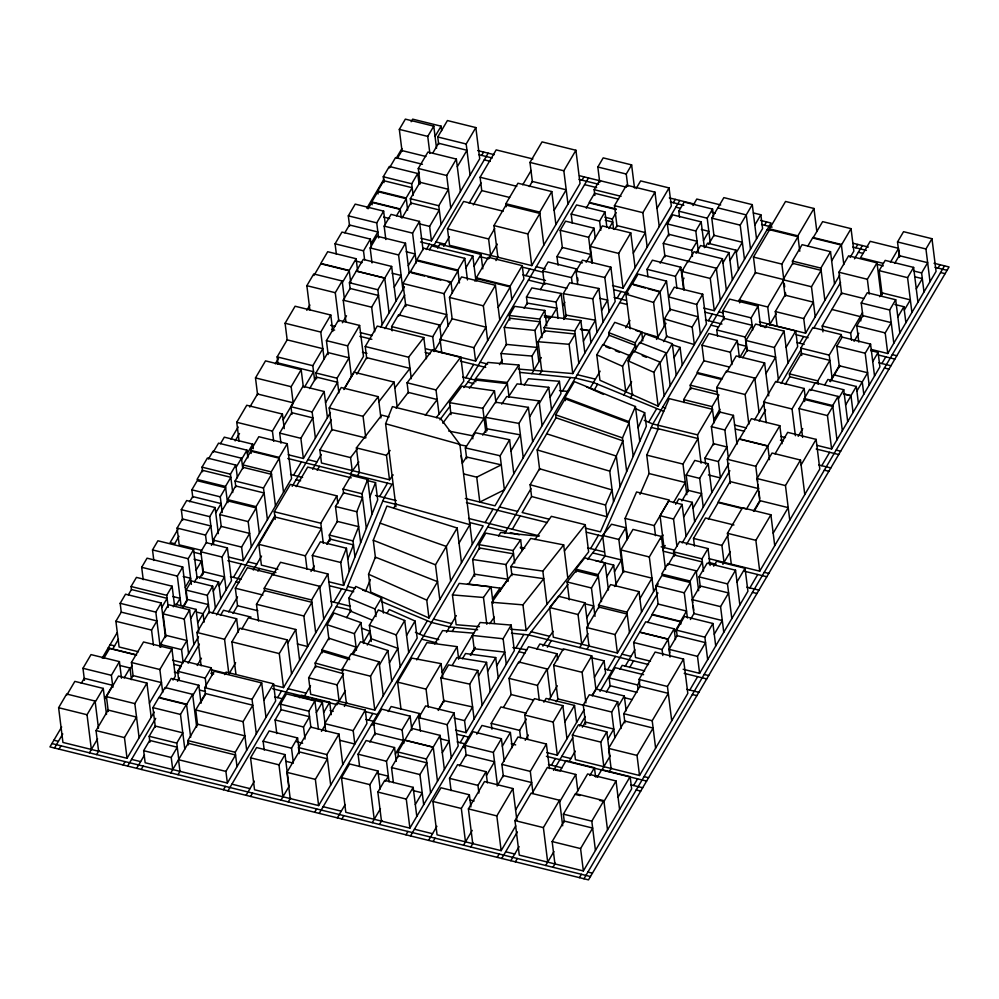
<?xml version="1.0" encoding="UTF-8"?>
<svg xmlns="http://www.w3.org/2000/svg" width="999" height="999" viewBox="0 0 999 999"><rect width="100%" height="100%" fill="white"/><g stroke="black" fill="none" stroke-linecap="round" stroke-linejoin="round"><path stroke-width="1.5" d="M395.941 506.755L385.602 423.751L392.42 406.63L440.621 418.544L459.89 444.393L472.327 544.305M366.333 528.371L362.025 493.756L367.694 479.483L351.124 475.387L343.069 489.073L343.631 493.593M360.651 542.632L356.805 511.75L362.487 497.49L343.531 492.807L335.489 506.493L337.412 521.928M328.646 581.743L343.606 585.426L340.759 562.499L346.441 548.239L320.379 541.808L312.337 555.481L314.235 570.766M369.867 496.853L375.537 482.579L367.02 480.482M354.97 556.905L352.984 540.921L358.666 526.66L337.35 521.391L329.295 535.077L330.02 540.884M347.789 559.14L353.471 544.88L329.782 539.023L326.86 544.005M343.606 585.426L377.697 499.837L375.537 482.579M375.537 558.391L373.276 540.259L386.913 506.056L457.167 527.996L461.488 562.724M393.906 508.304L395.604 504.033L469.88 524.662L459.041 543.094M368.556 574.25L375.374 557.142L437.587 581.693L426.748 600.112L428.971 617.994L370.791 592.145L368.556 574.25L426.748 600.112M365.484 591.483L370.404 579.507M633.216 456.393L628.895 421.628L635.451 406.543L574.388 381.618L564.959 397.639L565.334 400.661M626.673 471.478L622.489 437.899L629.033 422.814L565.097 398.813L555.681 414.847L556.056 417.894M613.561 501.673L609.752 471.153L616.308 456.056L546.615 433.791L556.043 417.769L622.852 440.834L616.296 455.919L620.117 486.575M638.099 427.797L644.655 412.699L634.715 408.291M531.58 496.503L607.005 516.77L605.544 505.032L612.1 489.947L539.535 468.743L530.119 484.765L531.58 496.503L522.152 512.524L549.25 519.218M649.038 473.501L646.753 455.132L658.229 428.721L698.026 438.549L683.004 464.085L686.812 494.692M627.622 538.573L625.112 518.394L636.575 491.97L669.28 500.049L654.258 525.586L655.506 535.676M639.997 494.405L649.05 473.551L685.289 482.505L673.438 502.659M587.549 559.44L595.142 549.7L603.009 536.326L652.822 423.976L771.041 223.014L760.551 220.429M309.865 309.89L306.855 285.689L313.748 273.963L342.17 280.981L344.43 299.151M154.196 712.1L127.035 758.278L62.937 742.444L58.616 707.717L66.658 694.03L95.092 701.048L98.476 728.234M121.291 612.325L120.167 603.309L125.524 594.193L161.201 602.996L165.497 637.549M143.232 579.695L141.683 567.307L147.053 558.179L182.717 566.995L186.963 601.073L183.591 606.805M287.138 339.66L285.09 323.251L295.105 306.231L330.781 315.035L332.817 331.443M349.613 226.273L348.314 215.846L355.207 204.121L383.628 211.126L385.302 224.538M402.023 151.061L399.325 129.383L405.357 119.131L433.778 126.149L436.538 148.314M66.796 695.079L74.838 681.393L103.259 688.411L106.506 714.447M84.465 680.331L82.967 668.294L91.009 654.607L119.43 661.625L121.491 678.184M128.384 594.755L131.456 589.535L131.069 586.513L136.438 577.397L172.115 586.201L174.55 605.769M153.834 560.489L152.522 549.912L157.892 540.796L193.556 549.6L197.165 578.608M313.948 275.524L320.841 263.798L349.263 270.816L342.37 282.542M202.597 471.74L202.023 467.157L207.392 458.042L235.814 465.059L237.4 477.759M257.592 394.805L255.494 377.909L265.509 360.876L301.174 369.692L303.284 386.588M208.441 459.016L213.049 451.198L241.471 458.216L242.769 468.643M336.376 254.221L335.077 243.806L341.97 232.08L370.392 239.098L371.341 246.678M213.174 452.272L218.544 443.156L246.965 450.174L247.914 457.817M192.807 497.502L191.845 489.822L197.215 480.706L225.637 487.724L220.267 496.84L222.228 512.549M182.655 520.392L181.319 509.652L186.676 500.536L215.097 507.554L218.344 533.616M138.424 651.76L119.106 646.99L115.896 621.266L121.266 612.137L156.93 620.941L151.561 630.069L153.446 645.204M220.467 443.681L224.3 437.162L252.722 444.18L253.284 448.688M344.842 232.792L349.45 224.975L377.872 231.993L370.966 243.719M411.163 121.728L412.674 119.156L441.096 126.174L441.645 130.632M81.281 683.291L84.216 678.309L112.637 685.326L104.583 699.013M189.623 501.785L192.695 496.565L221.116 503.583L215.747 512.712M239.111 441.233L236.751 422.29L246.765 405.257L282.43 414.073L284.253 428.633M278.059 364.26L277.148 356.893L287.163 339.86L322.827 348.676L312.812 365.696L314.66 380.482M384.003 182.58L383.279 176.748L389.31 166.483L417.732 173.501L419.006 183.704M201.636 550.374L179.196 544.83L177.11 528.071L182.467 518.956L210.889 525.973L205.532 535.089L206.481 542.707M389.485 167.882L395.517 157.617L422.452 164.273M61.676 726.972L49.95 746.902L588.486 879.869L949.05 266.97L934.028 263.261M102.173 658.129L117.058 632.829M177.922 529.358L170.142 542.594L174.663 543.718M231.019 439.098L238.137 427.01M249.787 407.093L257.904 393.406M275.299 363.836L278.459 358.454M306.793 310.289L309.915 304.995M366.858 208.204L383.991 179.083M396.453 157.892L401.898 148.626M378.109 193.968L377.734 190.971L383.766 180.707L412.187 187.725L406.156 197.989L407.654 210.077M372.14 204.783L371.778 201.935L377.822 191.671L406.243 198.689L400.199 208.953L401.273 217.495M397.427 158.267L401.96 150.574L425.886 156.481M103.871 658.229L109.728 648.276L136.651 654.932M368.069 208.803L371.84 202.385L400.262 209.403L396.491 215.821M54.483 748.014L62.775 733.915M112.6 649.213L118.469 639.248M174.276 544.368L179.033 536.301M235.165 440.884L239.498 433.504M59.003 749.138L60.976 745.791M91.359 749.462L87.038 714.735L95.092 701.048M338.848 321.441L335.277 292.707L342.17 280.981M378.609 237.912L376.735 222.864L383.628 211.126M429.857 153.434L427.747 136.401L433.778 126.149M95.217 702.097L103.259 688.411M349.225 270.454L356.119 258.729L327.697 251.711L320.804 263.436L349.225 270.454L350.774 282.904M112.887 687.349L111.389 675.312L119.43 661.625M232.742 492.544L230.444 474.175L235.814 465.059M236.101 467.332L241.471 458.216M364.61 259.752L363.499 250.824L370.392 239.098M225.474 486.438L230.844 477.31L202.422 470.292L197.053 479.42L225.474 486.438L227.372 501.66M241.596 459.29L246.965 450.174M212.987 542.732L209.74 516.67L215.097 507.554M247.352 453.296L252.722 444.18M435.064 136.438L441.096 126.174M251.149 453.434L250.761 450.399L258.816 436.713L287.237 443.731L291.571 478.571L243.281 560.664L228.321 556.967M350.174 288.786L349.413 282.729L356.318 271.004L384.74 278.022L389.073 312.837M160.14 646.678L155.832 612.112L161.201 602.996M108.279 711.438L106.431 696.603L118.506 676.073L146.928 683.091L151.174 717.232M324.113 358.991L320.766 332.068L330.781 315.035M372.028 262.912L370.154 247.939L377.06 236.214L405.482 243.232L409.215 273.177M181.044 605.744L177.36 576.111L182.717 566.995M243.207 467.957L242.819 464.86L250.861 451.186L279.283 458.204L271.241 471.878L275.474 505.931M191.396 584.39L188.187 558.716L193.556 549.6M168.244 607.367L166.746 595.317L172.115 586.201M385.826 239.535L384.165 226.124L391.059 214.398L419.48 221.416L423.014 249.738M420.204 183.953L418.281 168.481L427.934 152.06L456.356 159.078L460.414 191.583M235.826 487.025L235.077 481.006L243.119 467.32L271.541 474.338L263.499 488.024L267.432 519.617M438.686 144.393L437.762 136.975L447.415 120.554L475.836 127.572L479.72 158.741L431.431 240.834L420.966 238.249M293.269 403.608L291.159 386.713L301.174 369.692M161.751 607.467L167.12 598.351L131.456 589.535M345.904 321.628L343.231 300.187L350.125 288.461L378.546 295.479L371.653 307.205L374.7 331.705M413.149 195.417L411.7 183.766L417.732 173.501M417.907 174.9L419.418 172.328M133.142 676.098L131.443 662.499L143.519 641.97L171.94 648.988L175.325 676.186L173.064 680.032M228.009 502.584L227.647 499.625L235.689 485.951L264.111 492.969L256.069 506.643L259.378 533.304M221.241 526.523L219.755 514.585L227.797 500.899L256.219 507.917L248.177 521.603L251.336 546.977M124.126 677.946L129.982 667.994L119.505 665.409M432.604 153.346L438.549 143.244L466.97 150.262L457.305 166.671M130.107 668.98L132.293 665.247M165.884 636.413L163.074 613.836L168.431 604.707L189.61 609.939L193.918 644.567M203.459 572.677L200.849 551.785L206.219 542.669L227.397 547.902L231.481 580.719L212.325 613.299M98.614 751.26L96.041 730.581L108.104 710.064L136.526 717.082L124.463 737.599L127.035 758.278M273.689 441.296L272.415 431.093L282.43 414.073M328.159 354.558L326.423 340.634L338.449 320.204L359.615 325.437L363.474 356.356L343.943 389.56M411.064 204.458L410.339 198.714L420.005 182.293L448.426 189.31L438.761 205.732L441.096 224.413M283.154 419.83L293.169 402.797L257.492 393.993M173.339 606.768L174.875 604.158L196.041 609.39L198.764 631.231M291.92 414.41L290.971 406.718L302.984 386.288L324.163 391.521L327.422 417.644M401.96 218.107L410.876 202.947L439.298 209.965L429.632 226.386L431.431 240.834M130.807 679.445L133.079 675.599L161.501 682.617L149.425 703.134M185.265 587.387L190.622 578.271L183.192 576.435M213.736 544.605L213.174 540.084L221.229 526.398L249.65 533.416L241.596 547.102L243.281 560.664M196.116 570.179L201.486 561.051L194.056 559.215M176.286 604.845L180.12 598.326L172.69 596.49M89.398 752.809L97.59 738.873M211.451 545.342L214.348 540.397M304.32 387.45L313.574 371.728L277.897 362.924M342.382 322.764L346.503 315.759M187.387 600.299L186.114 590.084L191.483 580.956L212.662 586.188L215.384 608.091M280.944 443.181L279.695 433.091L291.708 412.662L312.887 417.882L300.861 438.311L303.384 458.504L288.249 454.77M316.621 378.833L315.896 372.989L327.909 352.56L349.088 357.779L337.063 378.221L338.886 392.832M194.405 582.005L197.465 576.798L218.644 582.017L220.754 598.963M309.64 388.561L316.408 377.073L337.575 382.292L325.562 402.722M160.739 647.34L160.377 644.417L165.747 635.289L186.913 640.521L181.556 649.637L183.192 662.812L172.602 660.202M199.5 578.196L203.334 571.678L224.5 576.898L219.143 586.026M182.68 607.18L187.275 599.363L208.454 604.595L197.715 622.802M96.641 754.595L99.013 750.561M159.927 647.027L161.676 644.068M201.86 575.736L203.446 573.051M283.529 492.257L279.183 457.417L287.237 443.731M382.167 324.575L377.834 289.747L384.74 278.022M188.561 653.696L184.241 619.055L189.61 609.939M391.645 266.433L384.752 278.159L356.331 271.141L363.224 259.415L391.645 266.433L395.966 301.111M402.872 289.385L398.576 254.957L405.482 243.232M139.111 737.749L134.853 703.621L146.928 683.091M226.124 589.847L222.028 557.017L227.397 547.902M416.296 262.949L412.587 233.142L419.48 221.416M450.749 207.992L446.703 175.499L456.356 159.078M470.067 175.162L466.183 143.993L475.836 127.572M351.448 376.785L347.602 345.866L359.615 325.437M162.725 692.482L159.865 669.517L171.94 648.988M190.684 618.518L196.041 609.39M315.397 438.074L312.138 411.95L324.163 391.521M209.503 612.999L207.293 595.304L212.662 586.188M213.274 591.146L218.644 582.017M394.23 287.188L401.136 275.462L392.157 273.251M408.279 265.697L415.172 253.971L406.206 251.76M201.124 665.771L196.978 632.467L209.041 611.95L236.626 618.756L238.324 632.379M366.745 358.604L365.247 346.516L377.26 326.086L423.801 337.575L426.436 358.728M155.345 727.185L152.909 707.629L158.953 697.364L186.538 704.17L190.659 737.287M332.018 430.519L329.208 407.967L341.221 387.537L378.259 396.678L380.906 417.982M159.003 697.789L165.035 687.524L192.62 694.342L196.691 727.035M405.844 306.556L402.972 283.504L409.877 271.778L450.986 281.918L452.385 293.169M409.965 272.49L416.87 260.764L457.967 270.916L451.073 282.642L448.139 281.918M165.185 688.711L171.229 678.446L198.813 685.264L201.049 703.259M178.759 680.257L177.647 671.278L183.679 661.026L211.264 667.832L212.2 675.312M344.106 388.761L353.871 372.165L394.081 382.093L397.202 407.192M123.102 764.959L125.062 761.613M177.298 672.839L181.231 666.158L173.664 664.285M183.953 661.513L198.526 636.75M233.454 577.385L241.321 563.998M293.544 475.224L301.411 461.85M303.384 458.504L330.419 412.537M380.644 327.173L404.408 286.788M426.323 249.525L429.47 244.181M481.693 155.407L483.653 152.06M275.212 519.393L274.263 511.738L290.359 484.378L336.888 495.866L337.849 503.521M429.433 249.812L431.73 245.904L472.839 256.044L475.886 280.557M356.868 374.238L366.633 357.642L410.002 368.356L394.817 387.999M127.635 766.083L155.707 718.343M177.522 681.281L179.445 677.996M188.124 663.236L199.4 644.068M216.546 614.947L275.125 515.359M292.207 486.313L331.231 419.98M384.965 328.659L404.745 295.03M433.991 245.292L488.186 153.172M277.922 569.205L261.401 565.134L258.816 544.343L274.912 516.982L321.453 528.471L305.357 555.831L307.018 569.193M233.004 613.411L237.525 605.719L235.352 588.224L247.427 567.707L273.551 574.15M532.43 182.068L529.982 162.425L542.045 141.895L575.911 150.262L580.044 183.516L531.755 265.609L449.55 245.304L447.502 228.808L463.598 201.448L503.234 211.226M149.9 742.182L149.176 736.288L155.207 726.023L182.792 732.841L176.761 743.106L178.771 759.302M220.442 615.396L223.464 610.264L251.049 617.082M296.204 486.625L307.704 467.082L351.236 477.834M437.587 248.152L439.885 244.243L480.994 254.395L482.792 268.831M392.157 330.844L391.62 326.586L398.526 314.86L439.622 325L441.221 337.774M473.314 204.907L481.743 190.584L480.082 177.26L496.178 149.9L532.879 158.953M393.169 474.9L389.498 479.77L321.491 462.987L319.88 450.025L331.905 429.595L365.771 437.962M398.688 316.196L405.594 304.47L446.69 314.623L439.797 326.348M224.65 674.625L226.136 672.102L273.514 683.803L275.649 700.961L227.36 783.041L145.155 762.749L143.644 750.686L149.688 740.421L177.273 747.227L171.229 757.492L172.74 769.555M136.688 768.318L144.518 755.007M197.19 665.471L201.448 658.216M228.709 611.888L237.537 596.878M253.334 570.029L261.551 556.068M312.637 469.218L321.328 454.458M443.706 246.416L449.388 236.775M469.168 203.147L481.031 182.967M141.221 769.43L143.182 766.096M257.867 571.153L259.44 568.481M317.17 470.342L319.53 466.321M235.627 662.649L228.896 674.1L224.563 639.285L236.626 618.756M184.815 749.038L180.494 714.435L186.538 704.17M192.62 694.342L186.588 704.595L160.452 698.151M192.77 695.516L198.813 685.264M206.343 687.062L205.232 678.096L211.264 667.832M205.419 693.631L204.67 687.637L214.323 671.228L261.701 682.916L265.996 717.369M235.951 674.337L231.905 641.882L239.96 628.196L287.325 639.897L291.571 673.9M264.61 591.258L264.236 588.274L272.29 574.587L319.668 586.288L323.763 619.18M273.189 574.725L280.507 562.287L327.884 573.975L331.805 605.494L283.516 687.587L273.152 685.027M241.833 628.995L248.414 617.807L295.791 629.507L299.613 660.214M258.579 621.091L256.481 604.295L264.535 590.609L311.913 602.31L303.858 615.996L307.667 646.54L297.302 643.98M197.615 724.987L195.742 709.939L205.394 693.531L252.772 705.219L243.119 721.64L246.678 750.212M200.911 702.16L205.444 694.455M448.114 326.036L444.08 293.644L450.986 281.918M457.867 270.067L464.76 258.341L423.663 248.202L416.758 259.927L457.867 270.067L459.465 282.954M188.386 744.892L187.849 740.584L197.515 724.163L244.892 735.863L235.227 752.284L237.013 766.633M465.934 267.782L472.839 256.044M452.122 318.594L449.488 297.452L461.563 276.935L495.417 285.289L499.75 320.03M170.767 772.901L188.586 742.619M506.243 206.743L505.869 203.746L517.944 183.229L551.798 191.583L555.906 224.563M497.902 257.243L493.956 225.587L506.031 205.057L539.885 213.424L527.822 233.941L531.755 265.609M323.301 543.319L320.791 523.226L336.888 495.866M350.224 473.901L358.841 461.963M490.659 255.457L488.598 238.961L494.73 228.534M474.088 266.121L480.994 254.395M434.49 350.924L432.729 336.738L439.622 325M522.727 184.803L531.156 170.467M178.022 774.687L180.394 770.654M357.467 475.699L359.44 472.352L356.393 447.902L381.705 415.147L389.086 416.97M529.333 186.576L532.342 181.443L566.208 189.81L554.133 210.327M441.745 352.709L440.072 339.31L452.147 318.793L486.001 327.148L473.926 347.677L475.599 361.064L425.686 348.738M476.673 280.769L476.298 277.797L488.374 257.28L522.227 265.634L523.888 278.983L475.599 361.064M474.887 281.156L476.398 278.584L510.252 286.95L498.176 307.467M434.115 351.573L441.396 339.185M497.327 244.118L488.686 258.803L480.469 256.768M311.014 571.416L314.173 566.033M327.11 544.055L330.532 538.224M495.941 260.589L498.314 256.556M487.674 340.547L483.341 305.819L495.417 285.289M256.331 733.79L252.048 699.337L261.701 682.916M283.516 687.587L279.283 653.583L287.325 639.897M567.981 204.033L563.836 170.779L575.911 150.262M315.709 632.854L311.613 599.974L319.668 586.288M543.831 245.08L539.722 212.113L551.798 191.583M319.83 587.662L327.884 573.975M287.737 643.181L295.791 629.507M379.657 496.491L387.525 483.116M263.848 700.212L273.514 683.803M511.813 299.5L510.152 286.164L522.227 265.634M227.36 783.041L225.911 771.403L235.564 754.994L188.187 743.293M223.426 789.734L225.387 786.388M277.622 697.614L281.556 690.921M333.778 602.147L341.646 588.773M465.759 377.784L473.638 364.41M525.861 275.637L529.795 268.943M582.017 180.17L583.978 176.823M227.959 790.846L346.178 589.897L384.19 497.614L392.058 484.24L287.799 458.491M588.511 177.947L470.292 378.908L463.848 387.575M328.971 639.697L327.11 624.75L334.003 613.024L360.939 622.589L363.536 643.506M281.194 710.139L280.444 704.17L286.488 693.905L314.91 700.923L318.431 729.245M509.84 320.13L509.265 315.497L514.635 306.368L544.805 310.427L546.728 325.899M562.437 248.239L560.202 230.282L565.571 221.166L593.993 228.184L595.292 238.649M599.75 182.405L597.827 167.008L603.196 157.879L631.618 164.897L634.502 187.999M325.686 731.068L324.762 723.651L336.838 703.134L365.259 710.139L366.92 723.488L318.631 805.581L254.533 789.759L250.562 757.829L256.593 747.564L285.015 754.582L288.998 786.513M506.468 345.242L504.245 327.347L509.602 318.219L540.059 321.778L534.989 330.407L538.886 361.725M572.34 223.326L571.178 214.061L576.548 204.932L604.969 211.95L606.893 227.397M276.798 733.578L275.1 719.967L281.131 709.702L309.553 716.72L303.521 726.985L305.032 739.085M264.223 750.049L263.112 741.196L269.156 730.931L297.577 737.949L299.225 751.236M350.574 611.8L348.876 598.164L355.769 586.438L381.581 597.902L383.466 613.061M527.397 304.42L526.473 297.028L531.843 287.899L561.126 293.444L564.26 318.581M544.405 284.415L542.744 271.054L548.114 261.938L576.535 268.956L576.898 271.928M322.252 652.884L321.878 649.899L328.783 638.174L356.081 647.09L351.735 654.495M315.721 667.544L315.16 663.049L322.065 651.323L349.737 659.602M524.163 308.291L527.222 303.084L556.805 308.117L551.735 316.745L544.268 315.609M594.88 195.454L594.155 189.673L599.525 180.557L626.448 187.2M387 613.386L389.248 609.552L415.047 621.028L417.17 638.061L374.787 710.114L310.689 694.293L308.641 677.821L315.547 666.096L343.594 673.751M558.041 265.16L556.967 256.568L562.337 247.452L590.759 254.47L586.163 262.287M586.238 208.129L589.298 202.909L616.221 209.565M502.247 363.499L500.998 353.496L506.368 344.38L537.112 347.44L532.03 356.069L533.816 370.342L518.294 369.068M346.653 617.632L350.487 611.113L372.54 620.242M299.762 697.752L301.273 695.192L329.695 702.21L331.243 714.685M540.409 289.623L544.243 283.104L566.908 288.261M246.066 795.329L254.37 781.218M304.195 696.515L310.527 685.764M499.45 364.623L502.135 360.04M250.599 796.44L252.572 793.094M310.914 727.584L308.866 711.188L314.91 700.923M356.456 650.112L354.408 633.678L360.939 622.589M542.032 337.625L539.722 319.056L544.805 310.427M591.833 263.049L588.623 237.3L593.993 228.184M627.784 186.338L626.248 174.026L631.618 164.897M282.954 796.777L278.983 764.847L285.015 754.582M600.761 230.344L599.6 221.079L604.969 211.95M293.194 761.5L291.533 748.214L297.577 737.949M375.999 616.57L375.05 608.99L381.581 597.902M558.091 318.406L556.056 302.06L561.126 293.444M572.19 283.516L571.453 277.585L576.535 268.956M592.345 263.012L590.284 246.403L602.347 225.886L630.769 232.904L635.102 267.62M617.07 226.611L614.46 205.669L626.535 185.14L654.957 192.158L659.24 226.573M316.358 712.562L322.39 702.297L293.968 695.279M577.709 284.528L576.036 271.091L582.454 260.165L610.876 267.183L615.159 301.511L572.764 373.576L541.733 371.004L538.086 341.733L544.517 330.806L575.174 334.003L569.118 344.305L572.764 373.576M346.366 703.096L342.133 669.18L351.136 653.883L379.033 661.788L383.266 695.704M566.121 316.596L563.261 293.681L569.692 282.754L598.863 288.499L603.046 322.103M544.705 332.305L544.118 327.684L550.549 316.745L580.844 320.592L584.877 352.984M371.278 640.446L369.38 625.237L378.384 609.927L404.72 620.504L408.691 652.472M353.034 654.47L360.527 641.72L387.912 650.511L391.745 681.293M299.238 753.671L298.476 747.577L310.552 727.06L338.973 734.078L342.769 764.535M339.111 701.31L337.063 684.839L342.869 674.987M613.636 229.345L612.362 219.056L616.183 212.537M290.209 798.563L286.938 772.352L299.013 751.822L327.435 758.84L315.359 779.37L318.631 805.581M363.399 642.407L369.93 631.318L361.538 628.096M562.687 305.906L564.86 302.21M323.651 712.462L329.695 702.21M608.903 228.571L612.724 222.053L605.257 220.205M367.307 645.042L371.054 638.661L397.914 648.351L389.435 662.762M636.113 188.599L640.634 180.906L669.055 187.924L671.316 206.056L623.026 288.137L612.549 285.552M614.685 229.445L616.945 225.587L645.366 232.605L633.291 253.134M563.786 318.731L565.933 315.085L595.466 320.204L589.41 330.494L590.933 342.694M280.994 800.112L289.186 786.176M321.441 731.355L325.299 724.787M337.799 703.533L345.404 690.609M531.893 373.626L541.333 357.567M563.748 319.455L566.108 315.447M288.236 801.91L290.609 797.876M344.393 706.443L346.765 702.409M539.722 374.413L542.095 370.392M439.81 599.575L435.489 564.81L457.167 527.996M623.026 288.137L618.706 253.421L630.769 232.904M523.251 457.742L518.981 423.426L528.409 407.392L495.479 402.172L485.427 417.32L487.1 430.744M609.103 311.813L604.82 277.485L610.876 267.183M647.177 247.09L642.881 212.675L654.957 192.158M463.673 473.938L476.723 477.16L479.82 502.072L504.395 489.785L500.162 455.769L509.59 439.735L475.399 432.754L465.347 447.889L466.695 458.716M374.787 710.114L370.554 676.198L379.033 661.788M596.99 332.392L592.807 298.801L598.863 288.499M578.821 363.274L574.787 330.881L580.844 320.592M400.212 666.882L396.241 634.914L404.72 620.504M379.433 664.922L387.912 650.511M330.694 785.064L326.898 754.595L338.973 734.078M529.595 416.895L539.023 400.874L506.718 396.541L501.698 404.108M510.976 450.911L520.404 434.877L486.85 428.783L482.654 435.089M539.335 403.371L548.763 387.337L517.095 383.891L508.703 396.503M656.98 208.441L669.055 187.924M406.568 635.439L415.047 621.028M339.885 740.321L354.845 744.018L353.184 730.669L365.259 710.139M549.999 397.327L559.428 381.306L528.396 378.733L524.2 385.04M583.391 341.084L589.447 330.794L580.481 329.445M601.585 310.402L607.642 300.112L600.062 298.439M314.685 812.274L316.658 808.928M368.881 720.154L372.814 713.461M419.505 634.09L427.372 620.716M428.971 617.994L483.166 525.874L469.63 522.539M485.139 522.539L493.007 509.165M562.562 390.909L570.429 377.535M617.12 298.177L621.053 291.483M673.289 202.71L675.249 199.363M319.218 813.386L679.782 200.487M420.429 731.193L418.743 717.657L425.636 705.931L454.058 712.949L458.179 746.028L409.89 828.121L345.804 812.287L341.483 777.634L349.538 763.96L377.959 770.978L380.207 789.06M375.174 734.902L373.663 722.826L381.718 709.14L410.139 716.158L411.888 730.194M401.024 709.278L397.639 682.13L411.763 658.104L441.058 663.636L442.757 677.222M630.219 328.808L625.898 294.143L631.955 283.853L660.002 291.508L664.323 326.173M668.868 235.939L667.382 223.976L672.739 214.847L701.173 221.865L704.382 247.64M479.595 549.288L479.008 544.655L485.789 533.129L520.641 539.835L521.99 550.649M632.03 284.403L638.086 274.101L666.508 281.119L670.204 310.789M359.603 766.495L358.067 754.22L366.121 740.534L394.543 747.552L396.266 761.375M474.75 576.361L472.652 559.477L479.433 547.964L513.523 553.846L505.981 564.535L508.079 581.406M539.672 469.792L537.2 449.95L546.628 433.928M479.433 626.635L456.156 624.712L452.435 594.904L459.215 583.391L491.021 586.788L493.069 603.259M679.545 217.282L678.796 211.189L684.153 202.06L712.574 209.078L713.523 216.696M609.053 335.639L608.678 332.63L614.735 322.34L641.67 331.893L642.794 340.921M416.758 659.952L426.96 642.594L457.117 646.653L458.653 658.978M647.951 276.835L647.027 269.33L652.384 260.202L680.806 267.22L683.616 289.747M700.386 334.315L696.665 304.47L668.581 296.903L674.288 287.2L702.709 294.218L706.418 324.051L658.129 406.143L599.949 380.282L596.778 354.832L602.834 344.543L629.008 355.369L629.57 359.865M602.946 345.504L609.003 335.214L635.564 345.404L629.133 356.331M369.855 742.082L374.987 733.378L403.409 740.396L395.354 754.083M664.984 256.943L663.299 243.394L668.668 234.266L697.09 241.283L691.72 250.399L692.469 256.431M388.211 711.513L391.146 706.53L419.568 713.548L420.117 717.994M468.456 584.39L474.475 574.15L507.804 579.195L500.274 589.885M434.74 643.943L442.582 630.594L473.626 633.166L458.616 658.666M498.551 536.026L500.636 532.492L538.461 536.151M692.956 205.557L696.79 199.051L720.716 204.957M660.189 263.224L664.797 255.407L716.32 268.207L720.329 300.412M337.337 817.856L345.167 804.557M446.503 632.28L456.331 615.584M504.645 533.466L530.968 488.698M590.297 387.862L600.124 371.153M625.636 327.784L629.957 320.454M341.87 818.98L343.831 815.634M452.185 631.443L454.545 627.434M512.312 529.245L520.179 515.871M594.13 390.159L597.614 384.24M374.225 819.305L369.905 784.652L377.959 770.978M403.783 743.431L402.085 729.844L410.139 716.158M428.309 707.242L426.061 689.148L441.058 663.636M636.051 330.557L657.891 337.1L653.583 302.435L660.002 291.508M698.413 251.923L695.804 230.994L701.173 221.865M666.508 281.119L660.077 292.045L648.264 288.823M389.073 781.93L386.488 761.238L394.543 747.552M710.277 242.832L707.217 218.207L712.574 209.078M635.988 348.838L635.239 342.832L641.67 331.893M442.12 672.152L457.117 646.653M625.749 391.745L622.577 366.308L629.008 355.369M676.935 288.361L675.449 276.348L680.806 267.22M411.513 727.235L419.568 713.548M443.918 702.097L440.896 677.859L448.514 664.909L477.809 670.454L482.142 705.294M714.01 235.989L711.788 218.132L723.863 197.627L752.284 204.645L756.543 238.848M398.514 756.63L397.939 751.997L404.845 740.271L433.266 747.289L426.361 759.015L430.581 792.931M632.33 394.667L628.121 360.864L633.828 351.149L659.952 362.063L664.173 395.879M633.953 352.185L639.66 342.482L666.121 352.834L670.204 385.614M684.153 289.847L681.855 271.441L687.899 261.189M639.81 343.644L645.516 333.941L672.302 343.743L676.248 375.349M687.999 262.013L694.03 251.748L722.452 258.766L726.36 290.147M393.394 782.592L391.521 767.557L398.414 755.818L426.835 762.836L419.942 774.575L423.688 804.657M452.26 665.322L456.818 657.567L486.55 662.362L490.197 691.608M381.468 821.103L377.859 792.07L384.752 780.344L413.174 787.362L416.795 816.383M385.427 781.181L388.361 776.211L377.884 773.626M696.053 253.247L700.574 245.554L728.995 252.572L732.404 279.895M703.483 240.459L708.853 231.331L701.373 229.495M474.388 650.436L472.515 635.451L480.132 622.502L511.163 625.074L514.348 650.561L466.046 732.654L455.581 730.069M682.492 280.719L684.028 278.122M462.5 658.691L465.546 653.521L495.704 657.567L498.239 677.921M705.331 247.015L707.592 243.169L736.013 250.187L738.436 269.63M664.41 318.956L670.117 309.253L698.214 316.82L692.17 327.085L694.355 344.568L666.583 336.438L664.41 318.956L692.17 327.085M708.641 244.256L713.923 235.277L742.344 242.295L736.313 252.56M438.411 709.74L443.743 700.674L472.602 706.955L464.56 720.641L466.046 732.654M470.367 655.244L474.175 648.776L504.782 652.085L496.728 665.759M372.252 822.652L380.457 808.715M438.274 710.426L444.218 700.324M470.654 655.394L475.387 647.34M623.738 395.167L631.63 381.755M656.53 339.423L666.008 323.301M379.508 824.437L381.88 820.404M630.406 397.939L632.729 393.993M663.536 341.621L666.982 335.751M474.1 718.968L469.755 684.128L477.809 670.454M433.241 747.102L440.134 735.376L411.713 728.358L404.82 740.084L433.241 747.102L437.487 781.206M744.48 259.365L740.209 225.15L752.284 204.645M658.129 406.143L653.92 372.327L659.952 362.063M451.286 757.754L447.165 724.675L454.058 712.949M660.089 363.099L666.121 352.834M703.82 308.092L714.297 310.677L710.277 278.459L716.32 268.207M666.271 353.996L672.302 343.743M716.42 269.031L722.452 258.766M696.665 304.47L702.709 294.218M478.509 676.036L486.55 662.362M409.89 828.121L406.281 799.088L413.174 787.362M722.964 262.837L728.995 252.572M506.293 664.248L503.121 638.761L511.163 625.074M487.662 671.253L495.704 657.567M729.982 260.452L736.013 250.187M674.038 357.654L680.069 347.39L671.515 344.468M442.295 752.722L449.2 740.996L440.222 738.773M754.832 225.037L760.863 214.785L753.383 212.937M415.309 804.545L422.215 792.819L413.236 790.596M405.956 834.802L407.929 831.455M460.152 742.682L464.085 736.001M515.946 647.839L523.813 634.465M648.663 422.24L656.53 408.866M708.391 320.704L712.324 314.023M714.297 310.677L762.587 228.584L760.863 214.785M764.547 225.237L766.52 221.903M410.489 835.926L528.708 634.964L568.069 584.44M466.258 755.956L464.935 745.404L472.989 731.718L501.411 738.736L504.233 761.363M515.721 825.898L501.161 850.649L437.062 834.827L432.917 801.46L440.959 787.774L469.38 794.792L470.891 806.93M755.519 273.551L753.458 257.08L769.555 229.72L797.976 236.738L781.88 264.098L783.753 279.071M722.427 378.758L697.002 372.477L703.895 360.751L701.96 345.229L708.865 333.504L737.287 340.522L739.397 357.517M723.888 319.892L722.764 310.851L729.657 299.113L758.079 306.131L760.514 325.724M451.061 790.609L449.538 778.358L457.592 764.672L486.014 771.69L487.4 782.904M511.063 694.667L509.04 678.371L518.693 661.95L547.115 668.968L550.624 697.127M476.835 734.178L481.955 725.461L510.389 732.479L512.275 747.639M518.843 663.174L528.508 646.753L556.93 653.771L557.667 659.765M459.515 765.946L466.108 754.757L494.53 761.775L486.476 775.449M717.544 336.051L716.783 330.007L723.688 318.269L752.11 325.287L745.204 337.013L746.915 350.761M590.609 548.576L598.476 535.202M739.66 302.872L739.297 299.962L755.394 272.602L783.815 279.62L767.719 306.98L769.892 324.4M491.958 729.183L491.233 723.376L500.899 706.955L526.323 713.236M690.759 389.51L690.222 385.164L697.115 373.439L721.053 379.345M536.888 649.025L539.86 643.98L563.798 649.887M684.028 402.56L683.666 399.612L690.559 387.887L717.482 394.53M503.621 707.167L511.051 694.53L533.491 700.074M428.608 840.396L436.9 826.285M542.894 646.128L553.109 631.368M433.129 841.508L435.102 838.173M547.415 647.24L551.348 640.559M497.315 784.14L493.356 752.422L501.411 738.736M601.51 601.598L598.151 574.65L605.057 562.912L584.752 557.904L575.824 569.13L576.198 572.127M622.951 572.377L618.856 539.472L625.749 527.747L611.538 524.238L602.609 535.464L605.219 556.406M797.864 235.851L813.96 208.479L785.539 201.461L769.442 228.833L797.864 235.851L799.787 251.224M465.484 841.845L461.338 808.478L469.38 794.792M594.992 616.333L591.458 587.986L598.351 576.261L576.023 570.754L567.095 581.98L569.318 599.862M731.93 364.61L730.381 352.247L737.287 340.522M752.684 329.92L751.186 317.869L758.079 306.131M581.743 644.23L578.046 614.535L584.939 602.797L558.553 596.291L549.625 607.517L553.321 637.212L617.407 653.034L658.154 583.778M478.908 793.031L477.959 785.376L486.014 771.69M539.298 700.212L537.462 685.389L547.115 668.968M502.335 746.166L510.389 732.479M547.265 670.192L556.93 653.771M472.739 843.631L468.406 808.89L484.503 781.53L512.924 788.548L516.883 820.316M623.713 572.452L620.903 549.937L632.979 529.408L661.4 536.426L665.509 569.442M719.867 412.749L716.72 387.5L726.385 371.079L754.807 378.097L759.053 412.25M556.156 701.835L557.867 698.913L553.683 665.297L563.336 648.875L591.758 655.893L595.953 689.522M527.772 739.135L524.775 715.047L534.428 698.638L562.849 705.644L566.97 738.773M726.535 372.365L736.201 355.944L764.622 362.962L768.718 395.841M792.819 264.161L792.432 261.089L802.097 244.668L830.519 251.686L834.527 283.953M606.78 576.81L613.673 565.084L595.404 560.564M747.302 351.124L745.978 340.497L755.631 324.076L784.053 331.094L788.036 362.999M785.114 296.253L783.054 279.745L792.707 263.324L821.128 270.342L811.475 286.763L815.221 316.795M520.566 737.662L519.655 730.394L526.348 719.03M740.234 356.693L746.365 346.278L737.387 344.056M586.8 617.707L593.693 605.981L585.102 603.858M614.497 571.665L621.403 559.939L592.644 552.909M714.26 422.739L712.087 406.63L718.98 394.905M503.396 776.635L501.873 764.372L517.969 737.012L546.391 744.03L549.45 768.568M807.691 246.291L812.899 237.45L841.32 244.468L843.818 264.548M742.719 357.704L747.177 350.137L775.599 357.155L765.946 373.564M701.098 463.186L697.564 434.865L712.587 409.328L669.23 398.626L657.767 425.037L658.316 429.508M598.888 608.029L598.526 605.119L610.601 584.602L639.023 591.62L641.558 611.987M588.985 646.016L586.688 627.547L598.763 607.03L627.185 614.048L615.109 634.565L617.407 653.034M543.881 702.21L546.103 698.413L574.525 705.431L576.635 722.352M765.097 327.722L767.319 323.938L795.741 330.956L797.689 346.578L776.885 381.943M777.135 326.186L775.311 311.563L784.977 295.142L813.398 302.16L803.733 318.581L805.556 333.204L759.415 321.815M497.14 785.976L503.271 775.549L531.693 782.567L515.596 809.927M614.497 586.538L623.551 571.153L651.972 578.171L639.897 598.688M463.524 845.191L472.227 830.394M525.224 740.309L528.334 735.014M548.913 700.037L557.305 685.764M579.77 647.577L587.974 633.641M713.736 419.867L719.967 409.278M769.505 325.05L776.123 313.811M713.636 444.842L711.363 426.648L719.954 412.063L733.441 415.384L737.025 444.193M664.01 547.552L660.052 515.709L668.631 501.111L682.117 504.445L686.088 536.288M688.261 491.67L686.188 475.024L694.767 460.427L708.266 463.761L711.837 492.519M470.766 846.977L473.139 842.944M587.025 649.362L589.398 645.329M675.649 504.308L678.771 499.001L692.257 502.335L694.667 521.703M705.644 464.185L704.894 458.229L713.486 443.643L726.972 446.978L718.393 461.563L720.429 477.922L708.441 474.962M681.842 500.924L688.086 490.309L701.585 493.643L692.994 508.241M501.161 850.649L496.828 815.908L512.924 788.548M653.633 591.47L649.325 556.955L661.4 536.426M748.85 424.213L745.142 394.518L754.807 378.097M585.913 702.871L582.105 672.315L591.758 655.893M660.714 539.048L663.086 535.014M728.458 458.866L724.862 429.982L733.441 415.384M546.84 752.597L557.317 755.182L553.196 722.065L562.849 705.644M754.957 379.383L764.622 362.962M824.874 300.374L820.853 268.107L830.519 251.686M676.935 546.341L673.538 519.03L682.117 504.445M778.371 379.42L774.4 347.515L784.053 331.094M703.259 507.105L699.675 478.359L708.266 463.761M532.979 792.956L530.294 771.39L546.391 744.03M831.655 260.876L841.32 244.468M851.048 228.659L841.395 245.067L812.974 238.049L822.627 221.641L851.048 228.659L853.845 251.124L850.137 257.43M662.699 549.787L665.209 545.529M629.482 632.517L626.947 612.137L639.023 591.62M683.678 516.933L692.257 502.335M564.872 721.852L574.525 705.431M786.088 347.365L795.741 330.956M594.43 677.285L604.083 660.863L590.621 657.542M597.19 777.322L601.71 769.63L630.132 776.648L631.655 788.86L583.366 870.953L519.28 855.119L514.972 820.591L531.068 793.231L559.49 800.249L562.674 825.786M730.356 483.479L727.347 459.29L739.36 438.861L767.781 445.879L769.505 459.64M585.664 724.3L583.254 705.007L589.298 694.755L617.719 701.773L621.041 728.483M674.138 556.443L673.563 551.823L679.595 541.558L708.016 548.576L710.127 565.509M532.03 793.506L547.365 767.444L575.786 774.462L577.834 790.933M841.695 294.48L838.935 272.252L848.588 255.831L877.01 262.849L881.068 295.442M766.221 422.752L763.636 401.973L775.711 381.456L804.133 388.474L805.231 397.377M658.141 604.195L655.856 585.789L661.887 575.524L690.309 582.542L684.278 592.807L687.412 617.969M667.919 565.222L673.95 554.957L702.372 561.975L696.34 572.24M592.12 695.391L595.891 688.973L624.313 695.991L626.161 710.813M497.227 857.342L499.188 853.995M551.411 765.222L555.344 758.528M557.317 755.182L584.065 709.727M592.232 695.828L605.606 673.101L604.083 660.863M607.579 669.755L615.446 656.38M682.192 542.932L729.008 463.324M754.595 419.83L764.997 402.147M799.662 343.244L803.596 336.551M805.556 333.204L839.734 275.112M855.818 247.777L857.779 244.43M639.959 686.9L639.023 679.445L655.119 652.072L683.541 659.09L687.811 693.393L639.522 775.486L575.436 759.665L572.377 735.089L578.409 724.824L606.83 731.842L609.889 756.418M801.722 355.432L800.811 348.102L812.886 327.572L841.308 334.59L841.67 337.525M501.748 858.453L517.37 831.905M553.571 770.366L572.752 737.774M579.657 726.023L585.214 716.583M600.012 691.433L657.954 592.931M686.388 544.592L729.869 470.691M759.078 421.029L765.609 409.927M781.193 383.454L801.81 348.389M813.661 328.259L840.559 282.517M854.482 258.853L862.312 245.554M610.214 686.575L609.14 677.934L615.172 667.669L643.593 674.687M789.772 376.91L789.397 373.876L801.46 353.359L829.882 360.377L817.819 380.894L818.193 383.928M582.355 727.172L585.377 722.04L613.798 729.058L607.767 739.322M694.467 546.116L693.506 538.411L705.531 517.981L733.953 524.999M785.214 384.428L789.747 376.735L818.169 383.753M650.486 661.201L635.526 657.504L633.653 642.494L645.704 621.79L674.125 628.808L675.461 639.535M559.902 771.128L566.033 760.701L594.455 767.719L595.604 776.972M606.343 692.132L610.114 685.726L637.037 692.369M619.942 669.193L622.202 665.346L644.642 670.891M647.627 622.502L652.147 614.81L680.569 621.828L674.537 632.08M708.416 519.193L718.181 502.597L742.107 508.503M822.951 331.843L822.227 326.011L841.52 293.019L863.96 298.564M510.814 860.688L519.105 846.59M575.274 751.123L568.943 761.887L546.403 756.318M625.099 666.42L634.889 649.775M515.347 861.812L517.307 858.466M629.632 667.544L633.566 660.851M547.702 862.137L543.394 827.609L559.49 800.249M757.654 481.431L755.768 466.308L779.832 425.711L751.41 418.693L739.397 439.123L767.819 446.141M614.86 737.612L611.675 712.025L617.719 701.773M703.521 571.191L701.985 558.841L708.016 548.576M559.69 801.822L575.786 774.462M869.205 294.081L867.357 279.27L877.01 262.849M690.122 581.056L696.166 570.804L667.744 563.786L661.7 574.038L690.122 581.056L692.794 602.497M795.379 435.714L792.057 408.991L804.133 388.474M618.269 706.256L624.313 695.991M603.858 766.683L600.799 742.107L606.83 731.842M832.155 378.596L829.232 355.12L841.308 334.59M700.386 587.449L699.063 576.885L707.117 563.199L735.539 570.217L739.859 604.932M882.167 294.855L879.157 270.642L885.189 260.389L913.61 267.407L917.944 302.197M759.839 501.086L757.042 478.558L772.065 453.022L800.486 460.039L804.782 494.567M804.645 401.511L804.282 398.526L809.64 389.398L838.061 396.416L842.344 430.731M802.622 437.4L799.025 408.566L804.395 399.45L832.816 406.456L827.447 415.584L831.605 448.976L816.645 445.279M862.936 316.596L861.238 302.997L867.282 292.732L895.703 299.75L899.837 332.979M899.375 256.818L897.527 241.958L903.558 231.693L931.98 238.711L936.063 271.416L887.761 353.509L871.315 349.45M810.713 390.534L815.309 382.717L843.73 389.735L847.701 421.603M839.422 367.482L836.775 346.228L842.145 337.113L870.566 344.131L874.537 375.999M638.099 689.273L637.562 684.952L639.822 681.093M731.293 564.16L727.447 533.304L742.469 507.767L770.891 514.785L774.737 545.641M775.037 453.871L787.687 432.367L816.108 439.385L819.804 469.031L759.715 571.178L709.078 558.678M564.335 821.852L563.374 814.148L575.449 793.631L603.871 800.649L607.517 829.907M724.038 562.375L721.927 545.429L727.946 535.214M624.924 722.839L623.788 713.698L639.884 686.338L668.306 693.356L652.21 720.716L655.619 748.126M669.805 652.759L668.094 639.073L674.125 628.808M662.824 655.519L662.075 649.512L668.119 639.248L639.697 632.23M890.434 262.238L898.613 248.351L870.191 241.333L860.526 257.742L882.966 263.286M693.843 613.211L692.145 599.625L700.199 585.951L728.621 592.969L720.566 606.643L723.763 632.292M589.847 775.536L594.455 767.719M680.506 621.328L686.55 611.076L658.129 604.058L652.085 614.31L680.506 621.328L680.856 624.088M862.512 312.675L860.276 316.458L860.838 320.891M851.548 340.322L850.649 333.029L860.301 316.621L831.855 309.44M713.698 566.196L716.62 561.226L745.042 568.244L747.914 591.246L699.612 673.338L683.166 669.268M677.197 636.151L676.448 630.144L684.49 616.47L712.911 623.488L715.721 645.966M554.944 863.935L552.16 841.57L564.235 821.053L592.657 828.071L580.581 848.588L583.366 870.953M858.79 342.07L856.78 325.886L862.811 315.622L891.233 322.64L885.201 332.904L887.761 353.509M611.101 768.468L608.603 748.401L624.7 721.028L653.121 728.046L637.025 755.406L639.522 775.486M894.704 263.361L899.237 255.669L927.659 262.687L921.615 272.939L923.988 291.945M670.042 657.055L669.08 649.338L677.135 635.651L705.556 642.669L697.502 656.355L699.612 673.338M824.849 384.677L827.909 379.47L856.33 386.488L858.441 403.371M879.657 296.703L881.917 292.857L910.339 299.875L904.307 310.14M753.458 511.363L759.777 500.611L788.199 507.629L773.176 533.166M830.019 381.431L839.21 365.734L867.631 372.752L856.905 391.059M545.729 865.484L553.933 851.548M601.885 770.017L610.089 756.081M690.434 619.517L694.13 613.224M722.864 564.373L730.369 551.623M754.095 511.301L760.102 501.086M798.201 436.313L802.734 428.621M830.369 381.63L839.872 365.497M854.083 341.321L858.84 333.254M880.918 295.716L882.579 292.894M552.971 867.269L555.357 863.236M609.14 771.815L611.513 767.781M731.817 618.606L727.484 583.903L735.539 570.217M789.759 520.104L785.464 485.576L800.486 460.039M911.912 312.462L907.579 277.66L913.61 267.407M671.715 720.766L667.444 686.463L683.541 659.09M836.975 439.847L832.704 405.544L838.061 396.416M893.805 343.244L889.659 310.015L895.703 299.75M930.019 281.681L925.948 248.976L931.98 238.711M838.373 398.851L843.73 389.735M869.167 385.127L865.196 353.246L870.566 344.131M759.715 571.178L755.868 540.322L770.891 514.785M801.086 464.922L816.108 439.385M595.441 850.424L591.795 821.166L603.871 800.649M580.032 795.579L575.549 794.467L587.624 773.95L616.046 780.968L603.97 801.485L599.487 800.374M737 581.93L745.042 568.244M707.667 659.652L704.869 637.162L712.911 623.488M845.629 404.97L850.998 395.854L843.518 394.006M853.071 412.487L850.973 395.604L856.33 386.488M897.839 316.958L903.883 306.705L894.904 304.483M872.726 361.551L878.096 352.422L870.616 350.574M916.295 288.886L922.327 278.634L914.847 276.785M618.069 797.165L630.132 776.648M714.248 634.228L722.302 620.554L693.88 613.536M579.432 877.634L581.393 874.287M633.628 785.514L637.562 778.833M689.785 690.059L697.652 676.673M749.874 587.899L757.741 574.525M821.777 465.684L829.645 452.31M831.605 448.976L879.894 366.883L878.096 352.422M881.867 363.536L885.801 356.855M938.024 268.082L939.997 264.735M583.965 878.758L944.517 265.846M462.287 463.324L466.483 457.005L501.298 464.872L476.723 477.16M485.839 432.33L482.842 408.316L494.468 390.834L461.9 386.188L449.525 402.634L451.011 414.647M509.065 397.277L507.217 382.455L518.843 364.985L487.812 362.412L475.424 378.858L475.799 381.843M472.839 438.823L472.465 435.751L484.078 418.269L450.761 412.587L442.794 423.151M495.741 401.111L507.367 383.628L475.574 380.032L469.38 388.249M514.672 563.049L513.111 550.524L520.641 539.835M486.825 624.3L483.479 597.477L491.021 586.788M492.519 598.813L500.049 588.124L467.482 583.903M489.697 623.713L494.343 617.145M511.975 575.649L510.851 566.583L530.719 538.461L563.673 544.892L567.807 578.121M534.927 539.572L551.348 516.333L585.252 524.712L588.648 551.923L526.148 630.506L510.626 629.22M494.542 623.401L491.908 602.285L511.788 574.15L543.781 578.658L522.952 604.857L526.148 630.506M439.922 419.792L450.224 405.919M389.498 479.77L386.451 455.319L390.122 450.449M439.036 414.011L436.026 389.935L460.801 357.055L432.38 350.037L407.068 382.792L408.379 393.319M425.299 415.359L437.225 399.525L408.254 392.382L396.079 408.141M436.276 417.669L463.798 381.131L460.801 357.055M365.696 437.375L363.074 416.321L378.259 396.678M411.288 378.683L408.616 357.23L423.801 337.575M378.883 401.735L394.081 382.093M352.197 470.566L350.574 457.604L357.217 449.013M546.977 604.308L542.844 571.091L563.673 544.892M564.423 550.899L585.252 524.712M600.699 561.538L605.157 555.919M538.086 341.733L569.118 344.305M500.998 353.496L532.03 356.069M452.435 594.904L483.479 597.477M491.908 602.285L522.952 604.857M504.245 327.347L534.989 330.407M533.853 370.279L541.683 371.066M519.505 372.365L575.324 378.034L593.443 382.505L663.711 411.351M559.49 390.597L567.457 391.408M477.634 629.782L449.65 626.935L431.543 622.464L381.393 601.51M511.5 633.216L528.708 634.964L648.501 664.547M512.862 647.527L526.873 649.825M544.118 327.684L574.787 330.881M472.515 635.451L503.121 638.761M475.424 378.858L507.217 382.455M509.265 315.497L539.722 319.056M510.851 566.583L542.844 571.091M580.444 329.146L589.41 330.494M472.652 559.477L505.981 564.535M544.455 317.12L550.424 318.032M526.473 297.028L556.056 302.06M449.525 402.634L482.842 408.316M479.008 544.655L513.111 550.524M563.261 293.681L592.807 298.801M485.427 417.32L518.981 423.426M448.751 431.068L472.465 435.751M459.115 444.63L466.521 446.091M520.317 547.24L524.775 548.189M520.417 548.039L523.389 548.676M440.896 677.859L469.755 684.128M576.036 271.091L604.82 277.485M542.744 271.054L571.453 277.585M465.347 447.889L500.162 455.769M597.827 167.008L626.248 174.026M897.527 241.958L925.948 248.976M437.762 136.975L466.183 143.993M717.831 207.867L746.253 214.91L750.511 249.113M399.325 129.383L427.747 136.401M529.982 162.425L563.836 170.779M477.697 150.587L494.23 154.67M579.495 175.724L600.586 180.931M669.293 197.889L694.879 204.208M853.308 243.331L868.356 247.04M478.696 154.658L492.257 158.004M579.033 179.433L598.626 184.278M670.304 201.973L683.853 205.319M712.237 212.387L715.234 213.124M761.575 224.5L772.102 227.11M852.834 247.04L866.383 250.387M935.039 267.345L947.077 270.317M484.253 159.865L490.297 161.351M584.577 184.64L596.653 187.612M675.848 207.168L680.369 208.292M767.107 229.708L770.129 230.444M858.378 252.235L862.911 253.359M940.583 272.54L945.116 273.651M711.788 218.132L740.209 225.15M594.155 189.673L621.078 196.328M678.796 211.189L707.217 218.207M914.135 271.091L921.615 272.939M618.531 199.163L594.605 193.257L589.235 202.372L616.158 209.016M877.309 264.385L883.291 265.859M879.157 270.642L907.579 277.66M614.46 205.669L642.881 212.675M480.082 177.26L516.783 186.313M667.382 223.976L695.804 230.994M838.935 272.252L867.357 279.27M418.281 168.481L446.703 175.499M792.432 261.089L820.853 268.107M604.882 217.208L612.362 219.056M753.458 257.08L781.88 264.098M481.743 190.584L509.64 197.465M571.178 214.061L599.6 221.079M505.869 203.746L539.722 212.113M663.299 243.394L691.72 250.399M383.279 176.748L411.7 183.766M783.054 279.745L811.475 286.763M861.238 302.997L889.659 310.015M560.202 230.282L588.623 237.3M410.339 198.714L438.761 205.732M377.734 190.971L406.156 197.989M590.284 246.403L618.706 253.421M680.369 269.693L683.366 270.492M681.855 271.441L710.277 278.459M493.956 225.587L527.822 233.941M647.027 269.33L675.449 276.348M371.778 201.935L400.199 208.953M856.78 325.886L885.201 332.904M739.297 299.962L767.719 306.98M447.502 228.808L488.598 238.961M556.967 256.568L582.405 262.849M775.311 311.563L803.733 318.581M419.168 223.801L429.632 226.386M383.753 217.083L389.735 218.556M822.227 326.011L850.649 333.029M348.314 215.846L376.735 222.864M384.165 226.124L412.587 233.142M722.764 310.851L751.186 317.869M435.964 241.945L445.017 244.193M536.288 266.721L545.342 268.956M718.818 311.788L723.351 312.912M892.294 354.62L896.827 355.744M420.517 241.97L438.524 246.416M522.315 267.108L543.381 272.302M613.611 289.648L628.608 293.344M704.869 312.175L724.4 316.995M760.364 325.886L766.333 327.347M796.141 334.715L808.116 337.674M878.346 355.007L894.854 359.091M836.775 346.228L865.196 353.246M522.864 274.9L545.479 280.482M614.148 297.44L626.186 300.412M705.406 319.967L721.977 324.063M796.678 342.507L804.183 344.355M878.883 362.799L890.921 365.771M528.421 280.095L545.029 284.203M619.692 302.635L627.235 304.495M710.951 325.162L718.506 327.035M884.427 368.007L888.96 369.118M800.811 348.102L829.232 355.12M716.783 330.007L745.204 337.013M745.978 340.497L774.4 347.515M370.154 247.939L398.576 254.957M476.298 277.797L510.152 286.164M335.077 243.806L363.499 250.824M833.84 374.862L862.274 381.943M411.438 272.852L424.65 276.111M427.584 276.835L440.796 280.107M701.96 345.229L730.381 352.247M356.081 261.126L362.063 262.612M789.397 373.876L817.819 380.894M402.972 283.504L444.08 293.644M843.493 393.756L850.973 395.604M449.488 297.452L483.341 305.819M703.895 360.751L729.332 367.033M349.413 282.729L377.834 289.747M804.282 398.526L832.704 405.544M306.855 285.689L335.277 292.707M716.72 387.5L745.142 394.518M799.025 408.566L827.447 415.584M763.636 401.973L792.057 408.991M690.222 385.164L717.145 391.808M343.231 300.187L371.653 307.205M391.62 326.586L432.729 336.738M440.072 339.31L473.926 347.677M683.666 399.612L712.087 406.63M577.297 374.687L595.416 379.158M330.632 325.274L335.115 326.386M360.314 332.605L372.277 335.552M480.132 362.187L487.674 364.048M662.662 407.255L665.684 408.004M734.44 424.975L746.403 427.934M780.981 436.476L785.464 437.574M836.138 450.087L840.671 451.211M331.568 329.333L334.64 330.095M359.865 336.326L371.84 339.273M425.174 352.447L430.282 353.708M460.452 361.151L485.714 367.395M735.489 429.071L744.467 431.281M780.456 440.172L783.491 440.921M816.195 449.001L838.698 454.545M711.363 426.648L724.862 429.982M285.09 323.251L320.766 332.068M365.247 346.516L408.616 357.23M326.423 340.634L347.602 345.866M362.412 352.272L366.945 353.384M462.774 377.048L476.336 380.394M697.564 434.865L652.822 423.976L644.243 420.392M818.793 464.96L830.831 467.932M467.894 382.142L473.926 383.628M651.298 427.422L658.841 429.295M824.337 470.154L828.858 471.266M727.347 459.29L755.768 466.308M407.068 382.792L436.026 389.935M704.894 458.229L718.393 461.563M277.148 356.893L312.812 365.696M757.042 478.558L785.464 485.576M315.896 372.989L337.063 378.221M646.753 455.132L683.004 464.085M686.188 475.024L699.675 478.359M255.494 377.909L291.159 386.713M329.208 407.967L363.074 416.321M290.971 406.718L312.138 411.95M660.052 515.709L673.538 519.03M727.447 533.304L755.868 540.322M356.393 447.902L386.451 455.319M236.751 422.29L272.415 431.093M279.695 433.091L300.861 438.311M625.112 518.394L654.258 525.586M693.506 538.411L721.927 545.429M319.88 450.025L350.574 457.604M307.904 459.627L316.97 461.863M465.322 498.501L494.967 505.819L560.963 393.631L559.428 381.306M499.5 506.93L517.619 511.413M585.389 528.146L600.449 531.855L646.328 426.198L644.655 412.699M661.113 546.84L674.5 550.149M764.235 572.302L768.768 573.426M673.563 551.823L701.985 558.841M602.609 535.464L618.856 539.472M466.446 502.597L547.29 522.564M586.438 532.23L603.009 536.326M663.448 551.248L675.561 554.233M708.553 562.387L716.083 564.235M744.305 571.203L766.807 576.76M250.761 450.399L279.183 457.417M620.903 549.937L649.325 556.955M290.559 474.488L302.597 477.46M375.537 495.479L396.266 500.586M468.568 518.444L539.41 535.939M587.599 547.839L604.195 551.935M746.89 587.162L758.94 590.134M699.063 576.885L727.484 583.903M343.069 489.073L362.025 493.756M242.819 464.86L271.241 471.878M296.104 479.695L300.637 480.806M382.754 501.086L396.341 504.445M487.699 526.997L505.819 531.468M510.339 532.592L519.255 534.79M752.434 592.37L756.967 593.481M202.023 467.157L230.444 474.175M235.077 481.006L263.499 488.024M335.489 506.493L356.805 511.75M655.856 585.789L684.278 592.807M575.824 569.13L598.151 574.65M692.145 599.625L720.566 606.643M567.095 581.98L591.458 587.986M191.845 489.822L220.267 496.84M227.647 499.625L256.069 506.643M274.263 511.738L320.791 523.226M329.295 535.077L352.984 540.921M598.526 605.119L626.947 612.137M219.755 514.585L248.177 521.603M676.448 630.144L704.869 637.162M181.319 509.652L209.74 516.67M549.625 607.517L578.046 614.535M639.672 632.055L668.094 639.073M312.337 555.481L340.759 562.499M258.816 544.343L305.357 555.831M586.688 627.547L615.109 634.565M669.08 649.338L697.502 656.355M177.11 528.071L205.532 535.089M633.653 642.494L662.075 649.512M213.174 540.084L241.596 547.102M247.814 561.775L256.868 564.01M347.602 586.413L355.157 588.286M362.699 590.147L365.721 590.896M531.206 631.755L549.325 636.226M621.94 654.158L630.993 656.393M704.145 674.45L708.678 675.574M200.849 551.785L222.028 557.017M193.619 552.222L201.161 554.083M227.872 560.689L275.936 572.552M329.682 585.826L353.721 591.758M684.203 673.363L706.705 678.92M433.504 619.118L451.623 623.588M152.522 549.912L188.187 558.716M230.419 576.635L240.996 579.245M330.781 601.41L350.387 606.256M604.595 669.018L612.1 670.878M686.8 689.322L698.838 692.295M639.023 679.445L667.444 686.463M264.236 588.274L311.613 599.974M236.014 581.843L239.036 582.592M336.338 606.618L351.436 610.339M518.868 651.685L524.912 653.171M692.344 694.517L696.877 695.629M609.14 677.934L637.562 684.952M553.683 665.297L582.105 672.315M235.352 588.224L262.937 595.042M438.773 639.56L423.676 635.839L415.409 632.379M141.683 567.307L177.36 576.111M421.703 639.185L436.8 642.906M256.481 604.295L303.858 615.996M624.6 697.764L632.08 699.6M186.114 590.084L207.293 595.304M237.525 605.719L257.854 610.739M509.04 678.371L537.462 685.389M131.069 586.513L166.746 595.317M623.788 713.698L652.21 720.716M583.254 705.007L611.675 712.025M557.867 698.913L583.304 705.194M197.028 612.175L203.084 613.711M120.167 603.309L155.832 612.112M163.074 613.836L184.241 619.055M196.978 632.467L224.563 639.285M397.639 682.13L426.061 689.148M231.905 641.882L279.283 653.583M342.133 669.18L370.554 676.198M524.775 715.047L553.196 722.065M115.896 621.266L151.561 630.069M572.377 735.089L600.799 742.107M608.603 748.401L637.025 755.406M308.641 677.821L337.063 684.839M491.233 723.376L519.655 730.394M160.377 644.417L181.556 649.637M454.083 718.056L464.56 720.641M418.743 717.657L447.165 724.675M110.04 644.755L114.573 645.866M211.476 669.792L225.986 673.376M288.049 688.698L306.169 693.169M511.176 743.793L515.659 744.904M561.85 756.305L570.904 758.541M644.055 776.61L648.588 777.721M210.814 673.251L213.711 673.975M108.079 648.089L135.015 654.745M272.577 688.711L308.728 697.639M311.688 698.363L337.15 704.657M365.359 711.625L377.347 714.585M456.63 734.153L468.618 737.112M570.441 762.262L646.615 781.068M177.647 671.278L205.232 678.096M174.313 672.102L178.821 673.226M274.625 696.877L282.143 698.738M330.132 710.576L333.216 711.338M365.896 719.417L373.414 721.266M457.167 741.945L464.685 743.805M548.439 764.485L561.987 767.831M594.867 775.948L597.951 776.71M630.644 784.777L642.682 787.749M131.443 662.499L159.865 669.517M373.663 722.826L402.085 729.844M464.935 745.404L493.356 752.422M371.441 724.612L374.463 725.361M462.712 747.152L465.734 747.889M555.494 770.054L558.503 770.803M636.188 789.984L640.721 791.096M280.444 704.17L308.866 711.188M204.67 687.637L252.048 699.337M501.873 764.372L530.294 771.39M199.688 690.097L205.494 691.533M324.762 723.651L353.184 730.669M82.967 668.294L111.389 675.312M275.1 719.967L303.521 726.985M397.939 751.997L426.361 759.015M195.742 709.939L243.119 721.64M358.067 754.22L386.488 761.238M449.538 778.358L477.959 785.376M296.666 741.77L302.647 743.256M152.909 707.629L180.494 714.435M106.431 696.603L134.853 703.621M391.521 767.557L419.942 774.575M298.476 747.577L326.898 754.595M563.374 814.148L591.795 821.166M263.112 741.196L291.533 748.214M469.617 799.912L474.113 801.011M285.914 761.288L293.394 763.136M58.616 707.717L87.038 714.735M468.406 808.89L496.828 815.908M341.483 777.634L369.905 784.652M514.972 820.591L543.394 827.609M187.849 740.584L235.227 752.284M432.917 801.46L461.338 808.478M250.562 757.829L278.983 764.847M377.859 792.07L406.281 799.088M149.176 736.288L176.761 743.106M286.938 772.352L315.359 779.37M552.16 841.57L580.581 848.588M96.041 730.581L124.463 737.599M143.644 750.686L171.229 757.492M225.911 771.403L178.534 759.715L179.982 771.353M53.884 740.209L58.417 741.333M131.568 759.39L140.622 761.625M231.893 784.165L250 788.636M323.152 806.705L341.271 811.176M414.423 829.232L432.542 833.703M505.681 851.772L514.747 854.008M587.899 872.065L592.419 873.188M51.923 743.556L590.459 876.535M530.119 484.765L605.544 505.032M633.503 284.802L645.317 288.024M315.16 663.049L343.206 670.704M385.602 423.751L459.89 444.393M537.2 449.95L609.752 471.153M625.898 294.143L653.583 302.435M321.878 649.899L349.563 658.191M327.11 624.75L354.408 633.678M555.681 414.847L622.489 437.899M380.082 523.139L446.328 546.428M369.38 625.237L396.241 634.914M564.959 397.639L628.895 421.628M608.678 332.63L635.239 342.832M373.276 540.259L435.489 564.81M605.706 346.641L609.84 348.351M615.347 350.637L619.48 352.347M348.876 598.164L375.05 608.99M642.207 355.632L646.328 357.355M628.121 360.864L653.92 372.327M596.778 354.832L622.577 366.308M586.463 386.85L603.496 394.418M898.788 249.775L899.674 256.905M903.883 306.705L905.881 322.727M862.262 381.88L863.798 394.243M813.96 208.479L816.845 231.543M784.302 283.566L784.715 286.875M785.426 292.545L785.801 295.542M779.832 425.711L782.08 443.718M758.029 484.453L758.591 488.986M758.89 491.358L759.752 498.314M680.069 347.39L682.28 365.097M696.166 570.804L698.638 590.709M693.181 605.556L693.756 610.164M635.451 406.543L639.772 441.296M625.749 527.747L627.235 539.71M613.673 565.084L616.233 585.589M577.634 277.859L578.009 280.831M605.057 562.912L608.428 589.997M616.046 780.968L619.58 809.377M584.939 602.797L587.899 626.585M548.763 387.337L551.535 409.665M539.023 400.874L542.107 425.686M528.409 407.392L532.679 441.708M518.843 364.985L521.266 384.428M509.59 439.735L513.823 473.763M494.468 390.834L495.966 402.847M464.76 258.341L467.457 279.945M500.049 588.124L500.424 591.083M461.151 455.706L461.875 461.6M446.328 546.378L450.649 581.156M440.134 735.376L444.38 769.48M356.119 258.729L357.642 270.941M367.694 479.483L372.015 514.098M369.93 631.318L371.191 641.495M346.441 548.239L349.288 571.166M322.39 702.297L325.212 724.949M201.486 561.051L203.059 573.701M203.084 613.673L204.133 622.127M129.982 667.994L131.431 679.607M730.119 481.568L718.106 501.998L746.528 509.015L758.541 488.586L730.119 481.568"/></g></svg>
